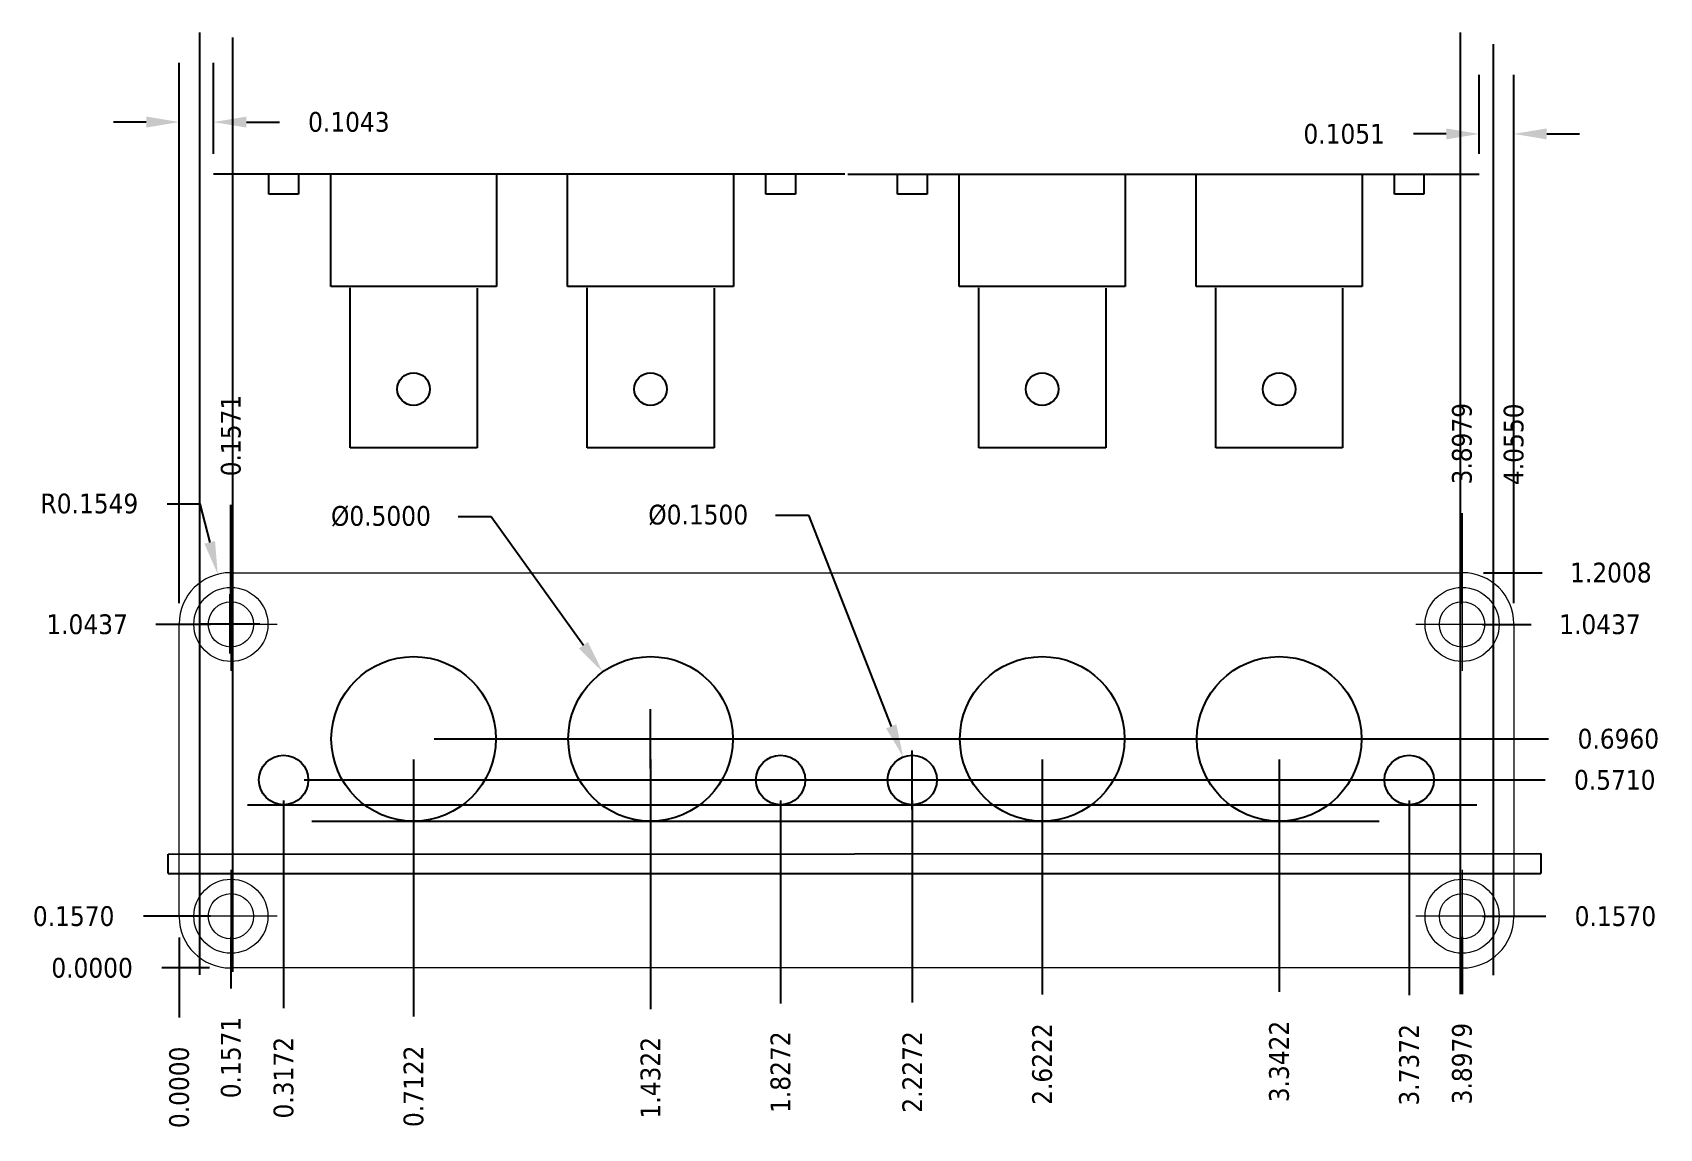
# Model space of a CAD drawing. Header units: inches. Extents: x -0.45 to 4.5, y -0.49 to 2.84.
import ezdxf

# ---------------------------------------------------------------- set-up
doc = ezdxf.new("R2010")
doc.units = ezdxf.units.IN
doc.header["$LTSCALE"] = 1.428571
doc.header["$PDSIZE"] = -0.5
doc.linetypes.add('CHAIN', pattern=[0.7087, 0.4724, -0.0591, 0.1181, -0.0591])
doc.layers.add('20', color=178, linetype='Continuous')
doc.layers.add('49', color=251, linetype='Continuous')
doc.layers.add('Center Mark (ANSI)', color=7, linetype='Continuous', lineweight=9)
doc.layers.add('Visible (ANSI)', color=7, linetype='Continuous', lineweight=18)
doc.styles.get("Standard").update_dxf_attribs({"font": 'tahoma.ttf'})
doc.dimstyles.get("Standard").update_dxf_attribs({"dimtxt": 0.18, "dimasz": 0.18, "dimexe": 0.18, "dimexo": 0.0625, "dimgap": 0.09, "dimtad": 0, "dimtih": 1, "dimtoh": 1, "dimdec": 4, "dimzin": 0, "dimdsep": 46, "dimtxsty": 'Standard', "dimcen": 0.09, "dimadec": 0, "dimazin": 0, "dimtfac": 1, "dimtdec": 4, "dimtofl": 0, "dimtmove": 0, "dimatfit": 3, "dimfxl": 1, "dimtolj": 1, "dimtzin": 0, "dimarcsym": 0})

# ---------------------------------------------------------------- blocks, each defined once
blk = doc.blocks.new('*D65')
at = {"color": 0, "lineweight": -2}
for p, q in [((0.8479, 1.372), (0.9479, 1.372)), ((0.9479, 1.372), (1.2284, 0.9805))]:
    blk.add_line(p, q, dxfattribs=at)
at = {"color": 0}
for p, q in [((1.4322, 0.606), (1.4322, 0.786)), ((1.3422, 0.696), (1.5222, 0.696))]:
    blk.add_line(p, q, dxfattribs=at)
blk.add_solid([(1.2148, 0.9708), (1.2419, 0.9902), (1.2866, 0.8992)], dxfattribs=at)
at = {"layer": 'Defpoints', "color": 0}
for p in [(1.2866, 0.8992), (1.5777, 0.4928)]:
    blk.add_point(p, dxfattribs=at)
at = {"color": 0, "insert": (0.6129, 1.372), "char_height": 0.06, "attachment_point": 5}
blk.add_mtext('\\A1;%%c0.5000', dxfattribs=at)
blk = doc.blocks.new('*D66')
at = {"color": 0, "lineweight": -2}
for p, q in [((0, 1.1083), (0, 2.75)), ((0.1043, 2.4737), (0.1043, 2.75)), ((-0.1, 2.57), (-0.2, 2.57)), ((0.2043, 2.57), (0.3043, 2.57))]:
    blk.add_line(p, q, dxfattribs=at)
at = {"color": 0}
for points in [[(-0.1, 2.5533), (-0.1, 2.5867), (0, 2.57)], [(0.2043, 2.5867), (0.2043, 2.5533), (0.1043, 2.57)]]:
    blk.add_solid(points, dxfattribs=at)
at = {"layer": 'Defpoints', "color": 0}
for p in [(0.1043, 2.57), (0.1043, 2.4112), (0, 1.0458)]:
    blk.add_point(p, dxfattribs=at)
at = {"color": 0, "insert": (0.5154, 2.57), "char_height": 0.06, "attachment_point": 5}
blk.add_mtext('\\A1;0.1043', dxfattribs=at)
blk = doc.blocks.new('*D67')
at = {"color": 0, "lineweight": -2}
for p, q in [((3.9499, 2.4737), (3.9499, 2.714)), ((4.055, 1.1083), (4.055, 2.714)), ((3.8499, 2.534), (3.7499, 2.534)), ((4.155, 2.534), (4.255, 2.534))]:
    blk.add_line(p, q, dxfattribs=at)
at = {"color": 0}
for points in [[(3.8499, 2.5173), (3.8499, 2.5507), (3.9499, 2.534)], [(4.155, 2.5507), (4.155, 2.5173), (4.055, 2.534)]]:
    blk.add_solid(points, dxfattribs=at)
at = {"layer": 'Defpoints', "color": 0}
for p in [(3.9499, 2.534), (3.9499, 2.4112), (4.055, 1.0458)]:
    blk.add_point(p, dxfattribs=at)
at = {"color": 0, "insert": (3.5398, 2.534), "char_height": 0.06, "attachment_point": 5}
blk.add_mtext('\\A1;0.1051', dxfattribs=at)
blk = doc.blocks.new('*D72')
at = {"color": 0, "lineweight": -2}
blk.add_line((0, 0.0924), (0, -0.151), dxfattribs=at)
at = {"layer": 'Defpoints', "color": 0}
for p in [(0, 0.1549), (0, 0), (0, -0.151)]:
    blk.add_point(p, dxfattribs=at)
at = {"color": 0, "insert": (0, -0.3628), "char_height": 0.06, "attachment_point": 5, "rotation": 90}
blk.add_mtext('\\A1;0.0000', dxfattribs=at)
blk = doc.blocks.new('*D74')
at = {"color": 0, "lineweight": -2}
blk.add_line((0.0924, 0), (-0.053, 0), dxfattribs=at)
at = {"layer": 'Defpoints', "color": 0}
for p in [(-0.053, 0), (0, 0), (0.1549, 0)]:
    blk.add_point(p, dxfattribs=at)
at = {"color": 0, "insert": (-0.2648, 0), "char_height": 0.06, "attachment_point": 5}
blk.add_mtext('\\A1;0.0000', dxfattribs=at)
blk = doc.blocks.new('*D76')
at = {"color": 0, "lineweight": -2}
blk.add_line((0.3172, 0.5085), (0.3172, -0.122), dxfattribs=at)
at = {"layer": 'Defpoints', "color": 0}
for p in [(0.3172, 0.571), (0, 0), (0.3172, -0.122)]:
    blk.add_point(p, dxfattribs=at)
at = {"color": 0, "insert": (0.3172, -0.3336), "char_height": 0.06, "attachment_point": 5, "rotation": 90}
blk.add_mtext('\\A1;0.3172', dxfattribs=at)
blk = doc.blocks.new('*D77')
at = {"color": 0, "lineweight": -2}
blk.add_line((0.7122, 0.6335), (0.7122, -0.148), dxfattribs=at)
at = {"layer": 'Defpoints', "color": 0}
for p in [(0.7122, 0.696), (0, 0), (0.7122, -0.148)]:
    blk.add_point(p, dxfattribs=at)
at = {"color": 0, "insert": (0.7122, -0.3596), "char_height": 0.06, "attachment_point": 5, "rotation": 90}
blk.add_mtext('\\A1;0.7122', dxfattribs=at)
blk = doc.blocks.new('*D78')
at = {"color": 0, "lineweight": -2}
blk.add_line((1.4322, 0.6335), (1.4322, -0.125), dxfattribs=at)
at = {"layer": 'Defpoints', "color": 0}
for p in [(1.4322, 0.696), (0, 0), (1.4322, -0.125)]:
    blk.add_point(p, dxfattribs=at)
at = {"color": 0, "insert": (1.4322, -0.3337), "char_height": 0.06, "attachment_point": 5, "rotation": 90}
blk.add_mtext('\\A1;1.4322', dxfattribs=at)
blk = doc.blocks.new('*D80')
at = {"color": 0, "lineweight": -2}
blk.add_line((0.7747, 0.696), (4.161, 0.696), dxfattribs=at)
at = {"layer": 'Defpoints', "color": 0}
for p in [(0.7122, 0.696), (4.161, 0.696), (0, 0)]:
    blk.add_point(p, dxfattribs=at)
at = {"color": 0, "insert": (4.3728, 0.696), "char_height": 0.06, "attachment_point": 5}
blk.add_mtext('\\A1;0.6960', dxfattribs=at)
blk = doc.blocks.new('*D81')
at = {"color": 0, "lineweight": -2}
blk.add_line((0.3797, 0.571), (4.15, 0.571), dxfattribs=at)
at = {"layer": 'Defpoints', "color": 0}
for p in [(0.3172, 0.571), (4.15, 0.571), (0, 0)]:
    blk.add_point(p, dxfattribs=at)
at = {"color": 0, "insert": (4.3618, 0.571), "char_height": 0.06, "attachment_point": 5}
blk.add_mtext('\\A1;0.5710', dxfattribs=at)
blk = doc.blocks.new('*D82')
at = {"color": 0, "lineweight": -2}
blk.add_line((1.8272, 0.5085), (1.8272, -0.108), dxfattribs=at)
at = {"layer": 'Defpoints', "color": 0}
for p in [(1.8272, 0.571), (0, 0), (1.8272, -0.108)]:
    blk.add_point(p, dxfattribs=at)
at = {"color": 0, "insert": (1.8272, -0.3167), "char_height": 0.06, "attachment_point": 5, "rotation": 90}
blk.add_mtext('\\A1;1.8272', dxfattribs=at)
blk = doc.blocks.new('*D83')
at = {"color": 0, "lineweight": -2}
blk.add_line((2.2272, 0.5085), (2.2272, -0.105), dxfattribs=at)
at = {"layer": 'Defpoints', "color": 0}
for p in [(2.2272, 0.571), (0, 0), (2.2272, -0.105)]:
    blk.add_point(p, dxfattribs=at)
at = {"color": 0, "insert": (2.2272, -0.3161), "char_height": 0.06, "attachment_point": 5, "rotation": 90}
blk.add_mtext('\\A1;2.2272', dxfattribs=at)
blk = doc.blocks.new('*D84')
at = {"color": 0, "lineweight": -2}
blk.add_line((2.6222, 0.6335), (2.6222, -0.081), dxfattribs=at)
at = {"layer": 'Defpoints', "color": 0}
for p in [(2.6222, 0.696), (0, 0), (2.6222, -0.081)]:
    blk.add_point(p, dxfattribs=at)
at = {"color": 0, "insert": (2.6222, -0.2921), "char_height": 0.06, "attachment_point": 5, "rotation": 90}
blk.add_mtext('\\A1;2.6222', dxfattribs=at)
blk = doc.blocks.new('*D85')
at = {"color": 0, "lineweight": -2}
blk.add_line((0.0946, 0.157), (-0.109, 0.157), dxfattribs=at)
at = {"layer": 'Defpoints', "color": 0}
for p in [(-0.109, 0.157), (0.1571, 0.157), (0, 0)]:
    blk.add_point(p, dxfattribs=at)
at = {"color": 0, "insert": (-0.3208, 0.157), "char_height": 0.06, "attachment_point": 5}
blk.add_mtext('\\A1;0.1570', dxfattribs=at)
blk = doc.blocks.new('*D86')
at = {"color": 0, "lineweight": -2}
blk.add_line((0.1571, 0.0945), (0.1571, -0.062), dxfattribs=at)
at = {"layer": 'Defpoints', "color": 0}
for p in [(0.1571, 0.157), (0, 0), (0.1571, -0.062)]:
    blk.add_point(p, dxfattribs=at)
at = {"color": 0, "insert": (0.1571, -0.2721), "char_height": 0.06, "attachment_point": 5, "rotation": 90}
blk.add_mtext('\\A1;0.1571', dxfattribs=at)
blk = doc.blocks.new('*D87')
at = {"color": 0, "lineweight": -2}
blk.add_line((0.0946, 1.0437), (-0.071, 1.0437), dxfattribs=at)
at = {"layer": 'Defpoints', "color": 0}
for p in [(-0.071, 1.0437), (0.1571, 1.0437), (0, 0)]:
    blk.add_point(p, dxfattribs=at)
at = {"color": 0, "insert": (-0.28, 1.0437), "char_height": 0.06, "attachment_point": 5}
blk.add_mtext('\\A1;1.0437', dxfattribs=at)
blk = doc.blocks.new('*D88')
at = {"color": 0, "lineweight": -2}
blk.add_line((0.1571, 1.1062), (0.1571, 1.4075), dxfattribs=at)
at = {"layer": 'Defpoints', "color": 0}
for p in [(0.1571, 1.4075), (0.1571, 1.0437), (0, 0)]:
    blk.add_point(p, dxfattribs=at)
at = {"color": 0, "insert": (0.1571, 1.6176), "char_height": 0.06, "attachment_point": 5, "rotation": 90}
blk.add_mtext('\\A1;0.1571', dxfattribs=at)
blk = doc.blocks.new('*D89')
at = {"color": 0, "lineweight": -2}
blk.add_line((3.3422, 0.6335), (3.3422, -0.073), dxfattribs=at)
at = {"layer": 'Defpoints', "color": 0}
for p in [(3.3422, 0.696), (0, 0), (3.3422, -0.073)]:
    blk.add_point(p, dxfattribs=at)
at = {"color": 0, "insert": (3.3422, -0.2843), "char_height": 0.06, "attachment_point": 5, "rotation": 90}
blk.add_mtext('\\A1;3.3422', dxfattribs=at)
blk = doc.blocks.new('*D90')
at = {"color": 0, "lineweight": -2}
blk.add_line((3.7372, 0.5085), (3.7372, -0.083), dxfattribs=at)
at = {"layer": 'Defpoints', "color": 0}
for p in [(3.7372, 0.571), (0, 0), (3.7372, -0.083)]:
    blk.add_point(p, dxfattribs=at)
at = {"color": 0, "insert": (3.7372, -0.2943), "char_height": 0.06, "attachment_point": 5, "rotation": 90}
blk.add_mtext('\\A1;3.7372', dxfattribs=at)
blk = doc.blocks.new('*D91')
at = {"color": 0, "lineweight": -2}
blk.add_line((3.8979, 0.0945), (3.8979, -0.0792), dxfattribs=at)
at = {"layer": 'Defpoints', "color": 0}
for p in [(3.8979, 0.157), (0, 0), (3.8979, -0.0792)]:
    blk.add_point(p, dxfattribs=at)
at = {"color": 0, "insert": (3.8979, -0.2907), "char_height": 0.06, "attachment_point": 5, "rotation": 90}
blk.add_mtext('\\A1;3.8979', dxfattribs=at)
blk = doc.blocks.new('*D92')
at = {"color": 0, "lineweight": -2}
blk.add_line((3.9604, 0.157), (4.152, 0.157), dxfattribs=at)
at = {"layer": 'Defpoints', "color": 0}
for p in [(3.8979, 0.157), (4.152, 0.157), (0, 0)]:
    blk.add_point(p, dxfattribs=at)
at = {"color": 0, "insert": (4.3638, 0.157), "char_height": 0.06, "attachment_point": 5}
blk.add_mtext('\\A1;0.1570', dxfattribs=at)
blk = doc.blocks.new('*D93')
at = {"color": 0, "lineweight": -2}
blk.add_line((3.9604, 1.0437), (4.108, 1.0437), dxfattribs=at)
at = {"layer": 'Defpoints', "color": 0}
for p in [(3.8979, 1.0437), (4.108, 1.0437), (0, 0)]:
    blk.add_point(p, dxfattribs=at)
at = {"color": 0, "insert": (4.317, 1.0437), "char_height": 0.06, "attachment_point": 5}
blk.add_mtext('\\A1;1.0437', dxfattribs=at)
blk = doc.blocks.new('*D94')
at = {"color": 0, "lineweight": -2}
blk.add_line((3.8979, 1.1062), (3.8979, 1.3814), dxfattribs=at)
at = {"layer": 'Defpoints', "color": 0}
for p in [(3.8979, 1.3814), (3.8979, 1.0437), (0, 0)]:
    blk.add_point(p, dxfattribs=at)
at = {"color": 0, "insert": (3.8979, 1.5928), "char_height": 0.06, "attachment_point": 5, "rotation": 90}
blk.add_mtext('\\A1;3.8979', dxfattribs=at)
blk = doc.blocks.new('*D95')
at = {"color": 0, "lineweight": -2}
blk.add_line((3.9626, 1.2008), (4.141, 1.2008), dxfattribs=at)
at = {"layer": 'Defpoints', "color": 0}
for p in [(3.9001, 1.2008), (4.141, 1.2008), (0, 0)]:
    blk.add_point(p, dxfattribs=at)
at = {"color": 0, "insert": (4.3501, 1.2008), "char_height": 0.06, "attachment_point": 5}
blk.add_mtext('\\A1;1.2008', dxfattribs=at)
blk = doc.blocks.new('*D96')
at = {"color": 0, "lineweight": -2}
blk.add_line((4.055, 1.1083), (4.055, 1.3784), dxfattribs=at)
at = {"layer": 'Defpoints', "color": 0}
for p in [(4.055, 1.3784), (4.055, 1.0458), (0, 0)]:
    blk.add_point(p, dxfattribs=at)
at = {"color": 0, "insert": (4.055, 1.591), "char_height": 0.06, "attachment_point": 5, "rotation": 90}
blk.add_mtext('\\A1;4.0550', dxfattribs=at)
blk = doc.blocks.new('*D98')
at = {"color": 0, "lineweight": -2}
for p, q in [((1.812, 1.376), (1.912, 1.376)), ((1.912, 1.376), (2.1634, 0.734))]:
    blk.add_line(p, q, dxfattribs=at)
at = {"color": 0}
for p, q in [((2.2272, 0.481), (2.2272, 0.661)), ((2.1372, 0.571), (2.3172, 0.571))]:
    blk.add_line(p, q, dxfattribs=at)
blk.add_solid([(2.1478, 0.7279), (2.1789, 0.74), (2.1998, 0.6408)], dxfattribs=at)
at = {"layer": 'Defpoints', "color": 0}
for p in [(2.1998, 0.6408), (2.2545, 0.5012)]:
    blk.add_point(p, dxfattribs=at)
at = {"color": 0, "insert": (1.577, 1.376), "char_height": 0.06, "attachment_point": 5}
blk.add_mtext('\\A1;%%c0.1500', dxfattribs=at)
blk = doc.blocks.new('*D99')
at = {"color": 0, "lineweight": -2}
for p, q in [((-0.037, 1.4105), (0.063, 1.4105)), ((0.063, 1.4105), (0.0926, 1.293))]:
    blk.add_line(p, q, dxfattribs=at)
at = {"color": 0}
for p, q in [((0.1549, 0.9558), (0.1549, 1.1358)), ((0.0649, 1.0458), (0.2449, 1.0458))]:
    blk.add_line(p, q, dxfattribs=at)
blk.add_solid([(0.0765, 1.2889), (0.1088, 1.2971), (0.1171, 1.1961)], dxfattribs=at)
at = {"layer": 'Defpoints', "color": 0}
for p in [(0.1171, 1.1961), (0.1549, 1.0458)]:
    blk.add_point(p, dxfattribs=at)
at = {"color": 0, "insert": (-0.273, 1.4105), "char_height": 0.06, "attachment_point": 5}
blk.add_mtext('\\A1;R0.1549', dxfattribs=at)

msp = doc.modelspace()

# ---------------------------------------------------------------- linework, layer by layer
at = {"color": 4}
for p, q in [((0.063, -0.021), (0.063, 2.842)), ((0.163, -0.012), (0.163, 2.827)), ((3.892, 2.842), (3.892, -0.07925)), ((3.992, 2.807), (3.992, -0.02175)), ((0.207, 0.496), (3.943, 0.496)), ((0.403, 0.446), (3.646, 0.446)), ((-0.034, 0.34602), (4.137, 0.348)), ((4.137, 0.348), (4.137, 0.287)), ((-0.034, 0.287), (-0.034, 0.34602)), ((-0.034, 0.287), (4.137, 0.287))]:
    msp.add_line(p, q, dxfattribs=at)
at = {"color": 4, "linetype": 'ByBlock'}
for centre, radius in [((0.71217, 0.696), 0.25), ((1.43217, 0.696), 0.25), ((2.62217, 0.696), 0.25), ((3.34217, 0.696), 0.25), ((0.31717, 0.571), 0.075), ((1.82717, 0.571), 0.075), ((2.22717, 0.571), 0.075), ((3.73717, 0.571), 0.075)]:
    msp.add_circle(centre, radius, dxfattribs=at)
at = {"color": 4}
msp.add_circle((0.71217, 0.696), 0.25, dxfattribs=at)
at = {"layer": '20', "color": 7, "linetype": 'ByBlock'}
msp.add_line((2.02217, 2.41122), (0.10429, 2.41122), dxfattribs=at)
at = {"layer": '20', "color": 7}
msp.add_line((2.032, 2.41122), (3.94987, 2.41122), dxfattribs=at)
at = {"layer": '49', "color": 7, "linetype": 'ByBlock'}
for p, q in [((0.27217, 2.35122), (0.27217, 2.41122)), ((0.36217, 2.41122), (0.36217, 2.35122)), ((0.4602, 2.07031), (0.4602, 2.41185)), ((0.96414, 2.41086), (0.96414, 2.07031)), ((1.1802, 2.07031), (1.1802, 2.41185)), ((1.68414, 2.41086), (1.68414, 2.07031)), ((1.78217, 2.35122), (1.78217, 2.41122)), ((1.87217, 2.41122), (1.87217, 2.35122)), ((2.18217, 2.35122), (2.18217, 2.41122)), ((2.27217, 2.41122), (2.27217, 2.35122)), ((2.3702, 2.07031), (2.3702, 2.41185)), ((2.87414, 2.41086), (2.87414, 2.07031)), ((3.0902, 2.07031), (3.0902, 2.41185)), ((3.59414, 2.41086), (3.59414, 2.07031)), ((3.69217, 2.35122), (3.69217, 2.41122)), ((3.78217, 2.41122), (3.78217, 2.35122)), ((0.36217, 2.35122), (0.27217, 2.35122)), ((1.87217, 2.35122), (1.78217, 2.35122)), ((2.27217, 2.35122), (2.18217, 2.35122)), ((3.78217, 2.35122), (3.69217, 2.35122)), ((0.96414, 2.07031), (0.4602, 2.07031)), ((0.51925, 1.58015), (0.51925, 2.06637)), ((0.90508, 2.06539), (0.90508, 1.58015)), ((1.68414, 2.07031), (1.1802, 2.07031)), ((1.23925, 1.58015), (1.23925, 2.06637)), ((1.62508, 2.06539), (1.62508, 1.58015)), ((2.87414, 2.07031), (2.3702, 2.07031)), ((2.42925, 1.58015), (2.42925, 2.06637)), ((2.81508, 2.06539), (2.81508, 1.58015)), ((3.59414, 2.07031), (3.0902, 2.07031)), ((3.14925, 1.58015), (3.14925, 2.06637)), ((3.53508, 2.06539), (3.53508, 1.58015)), ((0.90508, 1.58015), (0.51925, 1.58015)), ((1.62508, 1.58015), (1.23925, 1.58015)), ((2.81508, 1.58015), (2.42925, 1.58015)), ((3.53508, 1.58015), (3.14925, 1.58015))]:
    msp.add_line(p, q, dxfattribs=at)
for centre in [(0.71217, 1.7587), (1.43217, 1.7587), (2.62217, 1.7587), (3.34217, 1.7587)]:
    msp.add_circle(centre, 0.04961, dxfattribs=at)
at = {"layer": 'Center Mark (ANSI)', "linetype": 'CHAIN', "ltscale": 2.777804}
for p, q in [((0.15708, 1.18437), (0.15708, 0.90313)), ((3.89792, 1.18437), (3.89792, 0.90313)), ((0.2977, 1.04375), (0.01646, 1.04375)), ((4.03854, 1.04375), (3.7573, 1.04375)), ((0.15708, 0.29762), (0.15708, 0.01639)), ((3.89792, 0.29762), (3.89792, 0.01639)), ((0.2977, 0.157), (0.01646, 0.157)), ((4.03854, 0.157), (3.7573, 0.157))]:
    msp.add_line(p, q, dxfattribs=at)
at = {"layer": 'Visible (ANSI)'}
for p, q in [((0.15492, 1.20075), (3.90008, 1.20075)), ((0, 0.15492), (0, 1.04584)), ((4.055, 1.04584), (4.055, 0.15492)), ((3.90008, 0), (0.15492, 0))]:
    msp.add_line(p, q, dxfattribs=at)
for centre, radius in [((0.15708, 1.04375), 0.1125), ((3.89792, 1.04375), 0.1125), ((0.15708, 1.04375), 0.0689), ((3.89792, 1.04375), 0.0689), ((0.15708, 0.157), 0.1125), ((3.89792, 0.157), 0.1125), ((0.15708, 0.157), 0.0689), ((3.89792, 0.157), 0.0689)]:
    msp.add_circle(centre, radius, dxfattribs=at)
for centre, start, end in [((0.15492, 1.04584), 90, 180), ((3.90008, 1.04584), 0, 90), ((0.15492, 0.15492), 180, 270), ((3.90008, 0.15492), 270, 0)]:
    msp.add_arc(centre, 0.15492, start, end, dxfattribs=at)

# ---------------------------------------------------------------- dimensions: what is measured, and where the dimension line sits
at = {"color": 4}
for base, p1, p2, picture, middle in [((0.10429, 2.57), (0, 1.04584), (0.10429, 2.41122), '*D66', (0.5154, 2.57)), ((3.94987, 2.534), (4.055, 1.04584), (3.94987, 2.41122), '*D67', (3.53978, 2.534))]:
    dim = msp.add_linear_dim(base=base, p1=p1, p2=p2, dimstyle='Standard', override={"dimtxt": 0.06, "dimasz": 0.1}, dxfattribs=at)
    dim.commit()
    dim.dimension.update_dxf_attribs({"geometry": picture, "text_midpoint": middle})
at = {"color": 7}
for feature_location, offset, dtype, picture, middle in [((0.15708, 1.04375), (0, 0.36375), 1, '*D88', (0.15708, 1.61759)), ((3.89792, 1.04375), (0, 0.33763), 1, '*D94', (3.89792, 1.59285)), ((4.055, 1.04584), (0, 0.33252), 1, '*D96', (4.055, 1.591)), ((3.900083, 1.200752), (0.240917, 0), 0, '*D95', (4.35007, 1.200752)), ((0.157082, 1.043749), (-0.228082, 0), 0, '*D87', (-0.28004, 1.043749)), ((3.897918, 1.043749), (0.210082, 0), 0, '*D93', (4.31704, 1.043749)), ((0.71217, 0.696), (3.44883, 0), 0, '*D80', (4.37277, 0.696)), ((0.71217, 0.696), (0, -0.844), 1, '*D77', (0.71217, -0.35962)), ((1.43217, 0.696), (0, -0.821), 1, '*D78', (1.43217, -0.33374)), ((2.62217, 0.696), (0, -0.777), 1, '*D84', (2.62217, -0.29211)), ((3.34217, 0.696), (0, -0.769), 1, '*D89', (3.34217, -0.28435)), ((0.31717, 0.571), (3.83283, 0), 0, '*D81', (4.36177, 0.571)), ((0.31717, 0.571), (0, -0.693), 1, '*D76', (0.31717, -0.33362)), ((1.82717, 0.571), (0, -0.679), 1, '*D82', (1.82717, -0.31674)), ((2.22717, 0.571), (0, -0.676), 1, '*D83', (2.22717, -0.31611)), ((3.73717, 0.571), (0, -0.654), 1, '*D90', (3.73717, -0.29435)), ((0.15708, 0.157), (-0.26608, 0), 0, '*D85', (-0.32077, 0.157)), ((0, 0.1549167475), (0, -0.3059167475), 1, '*D72', (0, -0.36277)), ((3.89792, 0.157), (0.25408, 0), 0, '*D92', (4.36377, 0.157)), ((0.15708, 0.157), (0, -0.219), 1, '*D86', (0.15708, -0.27209)), ((3.89792, 0.157), (0, -0.23625), 1, '*D91', (3.89792, -0.29072)), ((0.1549167475, 0), (-0.2079167475, 0), 0, '*D74', (-0.26477, 0))]:
    dim = msp.add_ordinate_dim(feature_location=feature_location, offset=offset, dtype=dtype, origin=(0, 0), dimstyle='Standard', override={"dimtxt": 0.06, "dimasz": 0.1, "dimtdec": 3}, dxfattribs=at)
    dim.commit()
    dim.dimension.update_dxf_attribs({"geometry": picture, "text_midpoint": middle})
dim = msp.add_radius_dim(center=(0.15492, 1.04584), mpoint=(0.11705, 1.19605), dimstyle='Standard', override={"dimtxt": 0.06, "dimasz": 0.1, "dimtdec": 3}, dxfattribs=at)
dim.commit()
dim.dimension.update_dxf_attribs({"geometry": '*D99', "text_midpoint": (-0.27298, 1.4105), "dimtype": 164})
for p1, p2, override, picture, middle in [((1.57775, 0.49276), (1.28659, 0.89924), {"dimtxt": 0.06, "dimasz": 0.1}, '*D65', (0.6129, 1.372)), ((2.25451, 0.50116), (2.19982, 0.64084), {"dimtxt": 0.06, "dimasz": 0.1, "dimtdec": 3}, '*D98', (1.57695, 1.376))]:
    dim = msp.add_diameter_dim_2p(p1=p1, p2=p2, dimstyle='Standard', override=override, dxfattribs=at)
    dim.commit()
    dim.dimension.update_dxf_attribs({"geometry": picture, "text_midpoint": middle, "dimtype": 163})

doc.saveas('drawing.dxf')
